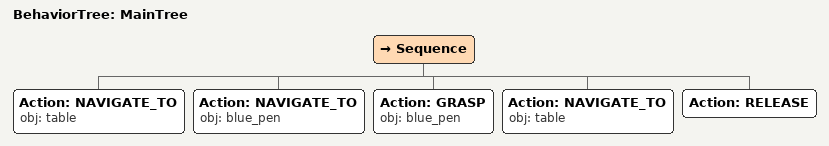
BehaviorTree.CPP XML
<root main_tree_to_execute="MainTree">
  <BehaviorTree ID="MainTree">
    <Sequence>
      <!-- Navigate to table (approach from a safe side to avoid book_stack) -->
      <Action ID="NAVIGATE_TO" obj="table"/>
      <!-- Navigate to blue_pen (move around the upright book_stack obstacle) -->
      <Action ID="NAVIGATE_TO" obj="blue_pen"/>
      <!-- Grasp blue_pen -->
      <Action ID="GRASP" obj="blue_pen"/>
      <!-- Navigate to table (retract to safe position) -->
      <Action ID="NAVIGATE_TO" obj="table"/>
      <!-- Release -->
      <Action ID="RELEASE"/>
    </Sequence>
  </BehaviorTree>
</root>
